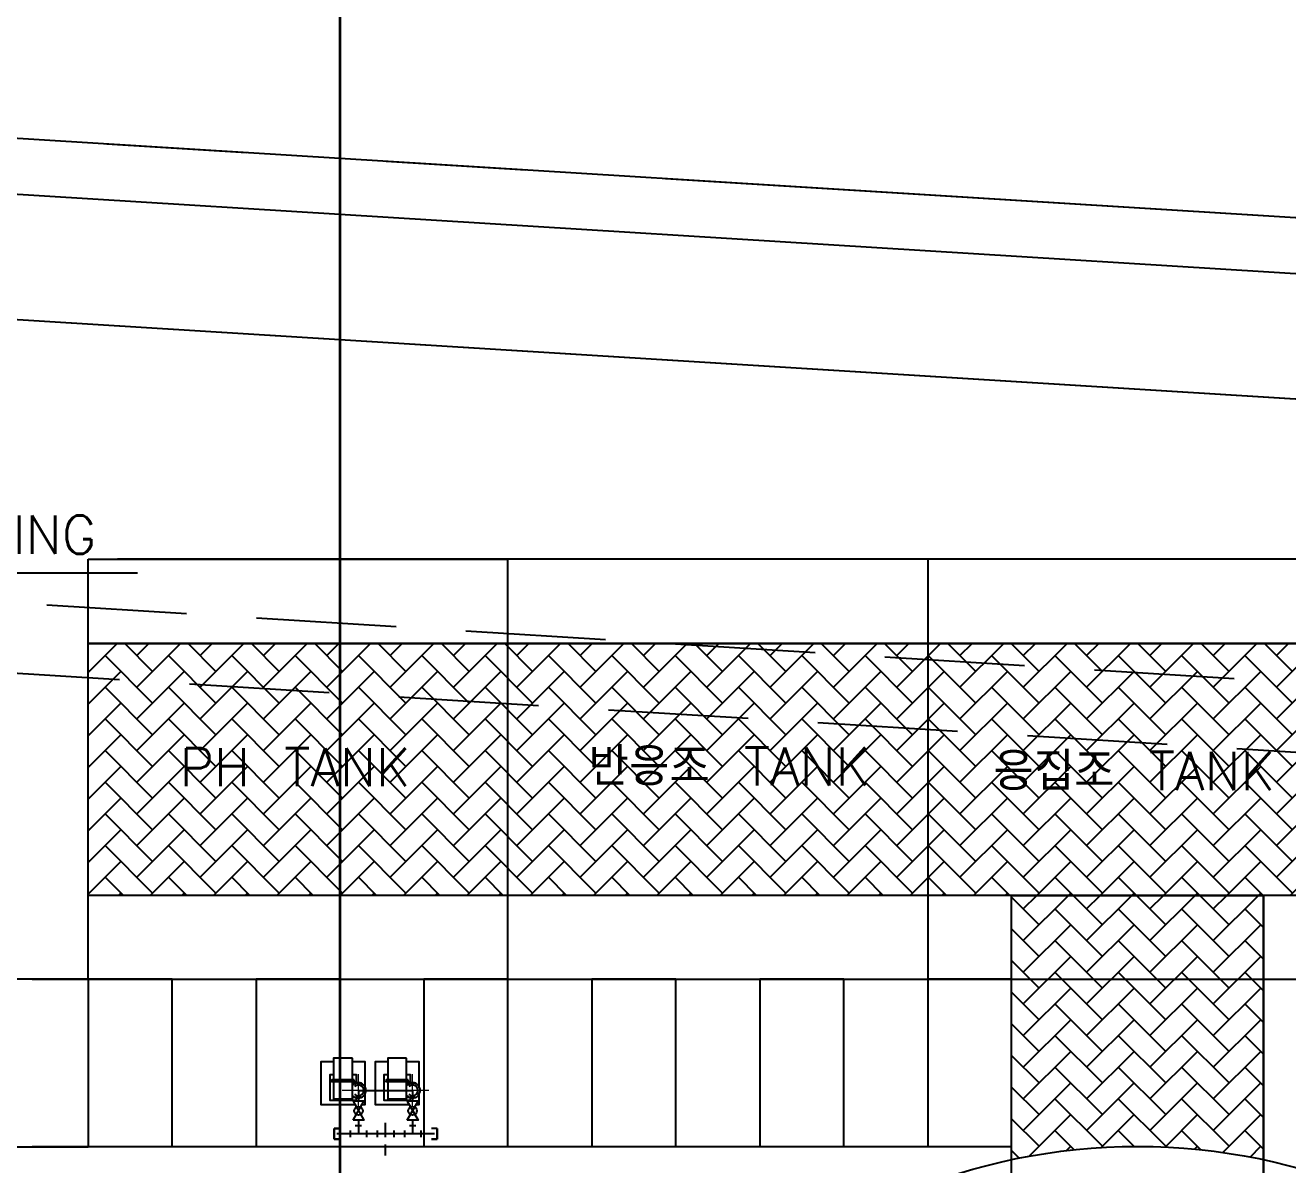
# Model space of a CAD drawing. Header units: millimetres. Extents: x 10462777 to 22643323, y 453826 to 1389191.
# Drawn here: x 11220856 to 11225368, y 625707 to 629779 of the extents above; entities that cross this region are included whole.
import ezdxf
from ezdxf.enums import TextEntityAlignment as Align

# ---------------------------------------------------------------- set-up
doc = ezdxf.new("R2010")
doc.units = ezdxf.units.MM
doc.header["$LTSCALE"] = 200
doc.header["$MEASUREMENT"] = 0
for name, pattern in [('CENTER', [2, 1.25, -0.25, 0.25, -0.25]), ('HIDDEN', [3.75, 2.5, -1.25]), ('PHANTOM', [2.5, 1.25, -0.25, 0.25, -0.25, 0.25, -0.25])]:
    doc.linetypes.add(name, pattern=pattern)
doc.layers.get('0').update_dxf_attribs({"linetype": 'CONTINUOUS'})
for name, color, linetype in [('C1', 7, 'CENTER'), ('DIM', 4, 'CONTINUOUS'), ('ext', 4, 'CONTINUOUS'), ('FONT', 2, 'CONTINUOUS'), ('P1', 4, 'CONTINUOUS'), ('panel', 4, 'CONTINUOUS'), ('기계배관', 6, 'CONTINUOUS'), ('기계장비', 3, 'CONTINUOUS'), ('대지경계', 2, 'CONTINUOUS'), ('맨홀', 3, 'CONTINUOUS'), ('배관_02', 6, 'CONTINUOUS')]:
    doc.layers.add(name, color=color, linetype=linetype)
doc.styles.add('GHS', font='txt.shx ', dxfattribs={"bigfont": ' whgtxt.shx'})
doc.styles.add('중고딕', font='txt.shx ', dxfattribs={"bigfont": ' whgtxt.shx'})
pattern_1 = [(45, (11210619.97, 611347.87), (9e-15, 113.13708), [240, -80]), (135, (11210676.54, 611404.435), (9e-15, 113.13708), [240, -80])]

msp = doc.modelspace()

# ---------------------------------------------------------------- hatches: boundary and pattern name
h = msp.add_hatch()
h.set_pattern_fill('AR-HBONE', color=0, scale=20, style=0)
h.set_pattern_definition(pattern_1)
h.paths.add_polyline_path([(11222581.10568, 627354.25753), (11221081.10568, 627447.11907), (11221081.10568, 626669.60098), (11222581.10568, 626669.60098)])
h.paths.add_polyline_path([(11222581.10568, 627569.60098), (11221081.10568, 627569.60098), (11221081.10568, 627447.11907), (11222581.10568, 627354.25753)])
h.paths.add_polyline_path([(11224081.10568, 627511.48758), (11223142.15151, 627569.60098), (11222581.10568, 627569.60098), (11222581.10568, 627354.25753), (11224081.10568, 627261.396)])
h.paths.add_polyline_path([(11224081.10568, 627261.396), (11222581.10568, 627354.25753), (11222581.10568, 626669.60098), (11224081.10568, 626669.60098)])
h.paths.add_polyline_path([(11224081.10568, 627569.60098), (11223142.15151, 627569.60098), (11224081.10568, 627511.48758)], flags=17)
h.paths.add_polyline_path([(11225581.10568, 627569.60098), (11224081.10568, 627569.60098), (11224081.10568, 627511.48758), (11225581.10568, 627418.65015)])
h.paths.add_polyline_path([(11225581.10568, 627418.65015), (11224081.10568, 627511.48758), (11224081.10568, 627261.396), (11225581.10568, 627168.53447)])
h.paths.add_polyline_path([(11225581.10568, 627119.60098), (11225581.10568, 627168.53447), (11224081.10568, 627261.396), (11224081.10568, 626669.60098), (11225581.10568, 626669.60098)])
h.paths.add_polyline_path([(11221362.48773, 627011.0685), (11222277.80552, 627011.0685), (11222277.80552, 627215.99871), (11221362.48773, 627215.99871)], flags=24)
h.paths.add_polyline_path([(11222756.03248, 626988.05794), (11223988.58372, 626988.05794), (11223988.58372, 627241.43632), (11222756.03248, 627241.43632)], flags=24)
h.paths.add_polyline_path([(11224202.52344, 626971.55023), (11225435.07468, 626971.55023), (11225435.07468, 627224.92861), (11224202.52344, 627224.92861)], flags=24)
h = msp.add_hatch()
h.set_pattern_fill('AR-HBONE', color=0, scale=20, style=0)
h.set_pattern_definition(pattern_1)
h.paths.add_polyline_path([(11225281.10568, 626669.60098), (11224381.10568, 626669.60098), (11224381.10568, 626370.60098), (11225281.10568, 626370.60098)])
h.paths.add_polyline_path([(11225281.10568, 626370.60098), (11224381.10568, 626370.60098), (11224381.10568, 625724.92318, -0.1058161393), (11225281.10568, 625724.92318)])
h.paths.add_polyline_path([(11225281.10568, 625622.40211, 0.1111111111), (11224381.10568, 625622.40211), (11224381.10568, 624330.23818), (11224967.63974, 624554.01007, 0.2842758329), (11224987.18579, 624550.26171), (11225027.12441, 624565.4988), (11225013.63837, 624600.84758), (11225020.70813, 624603.54478), (11225024.5966, 624593.35255), (11225095.61195, 624620.44578), (11225101.32115, 624605.48128, 0.4142125994), (11225125.73856, 624594.55002), (11225207.91037, 624625.8999, 0.4641518782), (11225217.47068, 624653.16868), (11225281.10568, 624677.44649), (11225281.10568, 624700.34873), (11225280.25911, 624702.56767), (11225281.10568, 624702.89066)])
h.paths.add_polyline_path([(11225206.52088, 624638.86757), (11225198.08789, 624635.65027), (11225195.84022, 624641.54174), (11225188.67233, 624638.8071), (11225182.96324, 624653.77141), (11225190.13113, 624656.50606), (11225187.88346, 624662.39751), (11225196.31649, 624665.61483, 0.3178433813), (11225187.85281, 624667.78516), (11225112.80009, 624639.15136, 0.3178373258), (11225107.93281, 624631.89523), (11225116.36567, 624635.1125), (11225118.61336, 624629.22105), (11225125.78124, 624631.95571), (11225131.49037, 624616.99141), (11225124.32248, 624614.25674), (11225126.57017, 624608.36528), (11225118.13731, 624605.14801, 0.3178371646), (11225126.60088, 624602.97781), (11225201.6536, 624631.61161, 0.317831109)], flags=16)
h.paths.add_polyline_path([(11225281.10568, 624388.91937), (11225212.30741, 624388.91937), (11225212.30741, 624456.84224), (11225281.10568, 624456.84224), (11225281.10568, 624674.07245), (11225218.84163, 624650.31747, -0.4142158386), (11225207.91037, 624625.8999), (11225125.73856, 624594.55002, -0.4142125992), (11225101.32115, 624605.48128), (11225098.46637, 624612.964), (11225027.45108, 624585.87056), (11225034.19416, 624568.196), (11224987.18579, 624550.26171, -0.2842758329), (11224967.63974, 624554.01007), (11224381.10568, 624330.23818), (11224381.10568, 624219.66337), (11224687.08283, 624219.66337), (11224687.08283, 624151.7405), (11224390.70937, 624151.7405), (11224703.34113, 623839.10874, -0.083444189), (11224781.19805, 623868.96807), (11224831.10568, 623918.8757), (11224881.01331, 623868.96807, -0.0834441891), (11224958.87024, 623839.10874), (11225093.61784, 623973.85634), (11224797.24438, 623973.85634), (11224797.24438, 624041.77921), (11225161.54071, 624041.77921), (11225281.10568, 624161.34418)])
h.paths.add_polyline_path([(11224584.53972, 623672.30974, -0.0834441891), (11224614.39905, 623750.16666), (11224381.10568, 623983.46003), (11224381.10568, 623301.57077), (11224401.21897, 623281.45748), (11224614.39905, 623494.63755, -0.0834441891), (11224584.53972, 623572.49448), (11224534.63209, 623622.40211)])
h.paths.add_polyline_path([(11225281.10568, 623943.23345), (11225260.99239, 623963.34674), (11225047.81231, 623750.16666, -0.0834441891), (11225077.67165, 623672.30974), (11225127.57928, 623622.40211), (11225077.67165, 623572.49448, -0.0834441891), (11225047.81231, 623494.63755), (11225281.10568, 623261.34418)])
h.paths.add_polyline_path([(11224975.12853, 623093.06372), (11225271.502, 623093.06372), (11224958.87024, 623405.69547, -0.083444189), (11224881.01331, 623375.83614), (11224831.10568, 623325.92851), (11224781.19805, 623375.83614, -0.0834441891), (11224703.34113, 623405.69547), (11224568.59353, 623270.94787), (11224864.96699, 623270.94787), (11224864.96699, 623203.025), (11224500.67066, 623203.025), (11224381.10568, 623083.46003), (11224381.10568, 622855.88484), (11224449.90396, 622855.88484), (11224449.90396, 622787.96197), (11224381.10568, 622787.96197), (11224381.10568, 622570.73176), (11224443.36973, 622594.48675, -0.4142158386), (11224454.30099, 622618.90432), (11224536.47281, 622650.25419, -0.4142135624), (11224560.89024, 622639.32288), (11224563.745, 622631.84021), (11224634.76028, 622658.93365), (11224628.0172, 622676.60821), (11224675.02558, 622694.5425, -0.2842758353), (11224694.57163, 622690.79414), (11225281.10568, 622914.56603), (11225281.10568, 623025.14085), (11224975.12853, 623025.14085)])
h.paths.add_polyline_path([(11225281.10568, 622914.56603), (11224694.57163, 622690.79414, 0.2842758353), (11224675.02558, 622694.5425), (11224635.08696, 622679.30541), (11224648.57299, 622643.95663), (11224641.50324, 622641.25943), (11224637.61476, 622651.45166), (11224566.59942, 622624.35844), (11224560.89024, 622639.32288, 0.4142135624), (11224536.47281, 622650.25419), (11224454.30099, 622618.90432, 0.4641518782), (11224444.74069, 622591.63553), (11224381.10568, 622567.35772), (11224381.10568, 622544.45548), (11224381.95225, 622542.23654), (11224381.10568, 622541.91355), (11224381.10568, 621622.40211, 0.1111111111), (11225281.10568, 621622.40211)])
h.paths.add_polyline_path([(11224554.27855, 622612.90899), (11224545.84569, 622609.69171), (11224543.59801, 622615.58317), (11224536.43012, 622612.8485), (11224530.721, 622627.8128), (11224537.88889, 622630.54747), (11224535.6412, 622636.43893), (11224544.07406, 622639.6562, 0.3178371646), (11224535.61049, 622641.82641), (11224460.55777, 622613.1926, 0.317831109), (11224455.69048, 622605.93664), (11224464.12347, 622609.15394), (11224466.37115, 622603.26247), (11224473.53904, 622605.99712), (11224479.24813, 622591.0328), (11224472.08023, 622588.29816), (11224474.3279, 622582.4067), (11224465.89487, 622579.18938, 0.3178433813), (11224474.35855, 622577.01905), (11224549.41128, 622605.65285, 0.3178373258)], flags=16)
h.paths.add_polyline_path([(11224154.20576, 621761.68553), (11225559.62439, 621761.68553), (11225559.62439, 622004.94529), (11224154.20576, 622004.94529)], flags=9)
h.paths.add_polyline_path([(11223855.15835, 621991.43835), (11225625.08677, 621991.43835), (11225625.08677, 622258.39057), (11223855.15835, 622258.39057)], flags=9)

# ---------------------------------------------------------------- linework, layer by layer
at = {"color": 30, "lineweight": 35, "ltscale": 10}
msp.add_line((11221981.60297, 622006.09283), (11221981.60297, 632418.41586), dxfattribs=at)
at = {"color": 3}
msp.add_line((11218131.32522, 628894.7293), (11248381.32522, 627017.50757), dxfattribs=at)
at = {"color": 0}
for p, q in [((11218132.2843, 628894.66979), (11248381.32522, 627017.50757)), ((11218132.2843, 628894.66979), (11248381.32522, 627017.50757)), ((11220369.23246, 627821.67304), (11221257.10956, 627821.67304)), ((11224381.10568, 626269.60098), (11224381.10568, 626669.60098)), ((11225281.10568, 625724.92318), (11225281.10568, 626669.60098)), ((11221081.10568, 626370.60098), (11220781.10568, 626370.60098)), ((11220881.10568, 626370.60098), (11224381.10568, 626370.60098)), ((11221081.10568, 626370.60098), (11225581.10568, 626370.60098)), ((11221381.10568, 626370.60098), (11221081.10568, 626370.60098)), ((11221081.10568, 626370.60098), (11221081.10568, 625770.60098)), ((11221381.10568, 625770.60098), (11221381.10568, 626370.60098)), ((11221981.10568, 626370.60098), (11221681.10568, 626370.60098)), ((11221681.10568, 626370.60098), (11221681.10568, 625770.60098)), ((11221981.10568, 625770.60098), (11221981.10568, 626370.60098)), ((11222581.10568, 626370.60098), (11222281.10568, 626370.60098)), ((11222281.10568, 626370.60098), (11222281.10568, 625770.60098)), ((11222581.10568, 625770.60098), (11222581.10568, 626370.60098)), ((11223181.10568, 626370.60098), (11222881.10568, 626370.60098)), ((11222881.10568, 626370.60098), (11222881.10568, 625770.60098)), ((11223181.10568, 625770.60098), (11223181.10568, 626370.60098)), ((11223781.10568, 626370.60098), (11223481.10568, 626370.60098)), ((11223481.10568, 626370.60098), (11223481.10568, 625770.60098)), ((11223781.10568, 625770.60098), (11223781.10568, 626370.60098)), ((11224381.10568, 626370.60098), (11224081.10568, 626370.60098)), ((11224081.10568, 626370.60098), (11224081.10568, 625770.60098)), ((11224381.10568, 621472.29722), (11224381.10568, 626269.60098)), ((11225281.10568, 621472.29722), (11225281.10568, 626269.60098)), ((11220781.10568, 625770.60098), (11221081.10568, 625770.60098)), ((11224381.10568, 625770.60098), (11220881.10568, 625770.60098)), ((11221681.10568, 625770.60098), (11221381.10568, 625770.60098)), ((11222281.10568, 625770.60098), (11221981.10568, 625770.60098)), ((11222881.10568, 625770.60098), (11222581.10568, 625770.60098)), ((11223481.10568, 625770.60098), (11223181.10568, 625770.60098)), ((11224081.10568, 625770.60098), (11223781.10568, 625770.60098))]:
    msp.add_line(p, q, dxfattribs=at)
at = {"color": 3, "linetype": 'HIDDEN'}
for p, q in [((11248381.32522, 626007.50757), (11218132.2843, 627879.66979)), ((11227930.58289, 627023.08376), (11220131.32522, 627505.91778))]:
    msp.add_line(p, q, dxfattribs=at)
at = {"color": 7}
for p, q in [((11221081.10568, 626570.60098), (11221081.10568, 627870.60098)), ((11221081.10568, 627870.60098), (11222581.10568, 627870.60098)), ((11225581.10568, 627870.60098), (11221185.52577, 627870.60098)), ((11222581.10568, 626370.60098), (11222581.10568, 627870.60098)), ((11224081.10568, 627870.60098), (11224081.10568, 626370.60098)), ((11221081.10568, 626669.60098), (11221081.10568, 627569.60098)), ((11221081.10568, 626669.60098), (11221081.10568, 627569.60098)), ((11227762.18015, 627569.60098), (11221081.10568, 627569.60098)), ((11221081.10568, 626369.60098), (11221081.10568, 627119.60098)), ((11221081.10568, 626369.60098), (11221081.10568, 626669.60098)), ((11221081.10568, 626369.60098), (11221081.10568, 626669.60098)), ((11227762.18015, 626669.60098), (11221081.10568, 626669.60098)), ((11225131.10568, 626669.60098), (11225131.10568, 626669.60098))]:
    msp.add_line(p, q, dxfattribs=at)
at = {"color": 0}
for points in [[(11221081.10568, 627569.60098), (11227762.18015, 627569.60098), (11227762.18015, 626669.60098), (11221081.10568, 626669.60098)], [(11221081.10568, 627569.60098), (11227762.18015, 627569.60098), (11227762.18015, 626669.60098), (11221081.10568, 626669.60098)], [(11224381.10568, 626669.60098), (11225281.10568, 626669.60098), (11225281.10568, 621472.29722), (11224381.10568, 621472.29722)]]:
    msp.add_lwpolyline(points, close=True, dxfattribs=at)
for points in [[(11222034.82221, 625921.06661), (11221914.26257, 625921.06661), (11221914.26257, 626076.10661), (11221958.33624, 626076.10661)], [(11222025.2289, 626076.10661), (11222069.30257, 626076.10661), (11222069.30257, 625921.06661), (11222058.82563, 625921.06661)], [(11222228.4174, 625921.06661), (11222107.85777, 625921.06661), (11222107.85777, 626076.10661), (11222151.93143, 626076.10661)], [(11222218.8241, 626076.10661), (11222262.89777, 626076.10661), (11222262.89777, 625981.76973)], [(11222262.89777, 625963.70751), (11222262.89777, 625921.06661), (11222252.42083, 625921.06661)]]:
    msp.add_lwpolyline(points)
at = {"color": 7}
msp.add_circle((11224831.10568, 623622.40211), 2150.13833, dxfattribs=at)
at = {"layer": 'C1', "color": 4, "lineweight": 15}
for p, q in [((11222046.61912, 625914.59862), (11222046.61912, 626030.87862)), ((11222240.41912, 625914.59862), (11222240.41912, 626030.87862)), ((11222104.75912, 625972.73862), (11221988.47912, 625972.73862)), ((11222298.55912, 625972.73862), (11222182.27912, 625972.73862))]:
    msp.add_line(p, q, dxfattribs=at)
at = {"layer": 'DIM', "color": 3}
for p, q in [((11222034.99112, 625847.15622), (11222058.24712, 625847.15622)), ((11222228.79112, 625847.15622), (11222252.04712, 625847.15622)), ((11222017.16152, 625829.32662), (11222017.16152, 625806.07062)), ((11222076.07672, 625829.32662), (11222076.07672, 625806.07062)), ((11222114.26632, 625829.32662), (11222114.26632, 625806.07062)), ((11222173.18152, 625829.32662), (11222173.18152, 625806.07062)), ((11222210.96152, 625829.32662), (11222210.96152, 625806.07062)), ((11222269.87672, 625829.32662), (11222269.87672, 625806.07062))]:
    msp.add_line(p, q, dxfattribs=at)
at = {"layer": 'ext', "color": 4}
for p, q in [((11365370.32523, 620401.20667), (11217401.99534, 629586.97728)), ((11365170.32523, 620213.23751), (11217573.36768, 629375.95359))]:
    msp.add_line(p, q, dxfattribs=at)
at = {"layer": 'P1'}
for p, q in [((11222143.72392, 625805.98424), (11222143.72392, 625856.98424)), ((11222143.72392, 625740.17862), (11222143.72392, 625778.93862))]:
    msp.add_line(p, q, dxfattribs=at)
at = {"layer": 'panel'}
msp.add_line((11218131.32522, 628894.7293), (11236331.32522, 627765.29341), dxfattribs=at)
msp.add_line((11218131.32522, 628894.7293), (11236331.32522, 627765.29341), dxfattribs=at)
at = {"layer": '기계배관', "color": 2}
for p, q in [((11222046.61912, 625972.73862), (11222240.41912, 625972.73862)), ((11222046.61912, 625866.14862), (11222046.61912, 625817.69862)), ((11222240.41912, 625866.14862), (11222240.41912, 625817.69862)), ((11222318.14392, 625817.69862), (11221969.30392, 625817.69862))]:
    msp.add_line(p, q, dxfattribs=at)
at = {"layer": '기계배관'}
for p, q in [((11222046.61912, 625972.73862), (11222046.61912, 625933.97862)), ((11222240.41912, 625972.73862), (11222240.41912, 625933.97862))]:
    msp.add_line(p, q, dxfattribs=at)
at = {"layer": '기계장비', "color": 7}
for p, q in [((11221978.99392, 625837.07862), (11221959.61392, 625837.07862)), ((11221959.61392, 625837.07862), (11221959.61392, 625798.31862)), ((11221959.61392, 625798.31862), (11221959.61392, 625837.07862)), ((11221959.61392, 625837.07862), (11221978.99392, 625837.07862)), ((11221959.61392, 625798.31862), (11221978.99392, 625798.31862)), ((11221978.99392, 625798.31862), (11221959.61392, 625798.31862)), ((11222327.83392, 625837.07862), (11222308.45392, 625837.07862)), ((11222327.83392, 625798.31862), (11222308.45392, 625798.31862)), ((11222308.45392, 625798.31862), (11222327.83392, 625798.31862)), ((11222327.83392, 625837.07862), (11222327.83392, 625798.31862)), ((11222327.83392, 625798.31862), (11222327.83392, 625837.07862))]:
    msp.add_line(p, q, dxfattribs=at)
for points in [[(11222027.44392, 625866.14862), (11222066.20392, 625933.97862), (11222027.44392, 625933.97862), (11222066.20392, 625866.14862)], [(11222221.03912, 625866.14862), (11222259.79912, 625933.97862), (11222221.03912, 625933.97862), (11222259.79912, 625866.14862)]]:
    msp.add_lwpolyline(points, close=True, dxfattribs=at)
for centre in [(11222046.82392, 625900.06362), (11222240.41912, 625900.06362)]:
    msp.add_circle(centre, 15.504, dxfattribs=at)
at = {"layer": '대지경계', "linetype": 'PHANTOM', "ltscale": 10}
msp.add_line((11365370.32523, 620401.20667), (11217401.99534, 629586.97728), dxfattribs=at)
at = {"layer": '맨홀', "color": 60}
for p, q in [((11222035.44029, 625998.17193), (11222025.2289, 625998.17193)), ((11222229.03548, 625998.17193), (11222218.8241, 625998.17193)), ((11222035.44029, 625947.30531), (11222025.2289, 625947.30531)), ((11222229.03548, 625947.30531), (11222218.8241, 625947.30531))]:
    msp.add_line(p, q, dxfattribs=at)
for points in [[(11222025.2289, 626088.33971), (11221958.33624, 626088.33971), (11221958.33624, 626011.0451), (11222025.2289, 626011.0451)], [(11222218.8241, 626088.33971), (11222151.93143, 626088.33971), (11222151.93143, 626011.0451), (11222218.8241, 626011.0451)], [(11222031.47247, 626011.0451), (11221952.09267, 626011.0451), (11221952.09267, 626007.03487), (11222031.47247, 626007.03487)], [(11222031.47247, 626003.02464), (11221952.09267, 626003.02464), (11221952.09267, 626007.03487), (11222031.47247, 626007.03487)], [(11222025.2289, 626003.02464), (11221958.33624, 626003.02464), (11221958.33624, 625942.4526), (11222025.2289, 625942.4526)], [(11222225.06766, 626011.0451), (11222145.68787, 626011.0451), (11222145.68787, 626007.03487), (11222225.06766, 626007.03487)], [(11222225.06766, 626003.02464), (11222145.68787, 626003.02464), (11222145.68787, 626007.03487), (11222225.06766, 626007.03487)], [(11222218.8241, 626003.02464), (11222151.93143, 626003.02464), (11222151.93143, 625942.4526), (11222218.8241, 625942.4526)]]:
    msp.add_lwpolyline(points, close=True, dxfattribs=at)
for points in [[(11222038.29457, 625947.30531), (11222038.29457, 625936.57061), (11221945.27057, 625936.57061), (11221945.27057, 626029.59461), (11221958.33624, 626029.59461)], [(11222025.2289, 626029.59461), (11222038.29457, 626029.59461), (11222038.29457, 625998.17193)], [(11222231.88977, 625947.30531), (11222231.88977, 625936.57061), (11222138.86577, 625936.57061), (11222138.86577, 626029.59461), (11222151.93143, 626029.59461)], [(11222218.8241, 626029.59461), (11222231.88977, 626029.59461), (11222231.88977, 625998.17193)], [(11222058.20756, 625994.12234), (11222058.20756, 625998.17193), (11222035.44029, 625998.17193), (11222035.44029, 625994.12234)], [(11222251.80275, 625994.12234), (11222251.80275, 625998.17193), (11222229.03548, 625998.17193), (11222229.03548, 625994.12234)], [(11222035.44029, 625951.3549), (11222035.44029, 625947.30531), (11222058.20756, 625947.30531), (11222058.20756, 625951.3549)], [(11222229.03548, 625951.3549), (11222229.03548, 625947.30531), (11222251.80275, 625947.30531), (11222251.80275, 625951.3549)]]:
    msp.add_lwpolyline(points, dxfattribs=at)
at = {"layer": '배관_02', "color": 3}
for centre, radius in [((11222046.61912, 625972.73862), 27.132), ((11222046.61912, 625972.73862), 19.38), ((11222240.41912, 625972.73862), 27.132), ((11222240.41912, 625972.73862), 19.38)]:
    msp.add_arc(centre, radius, 225.00000007, 134.99999993, dxfattribs=at)

# ---------------------------------------------------------------- texts
at = {"layer": 'FONT', "color": 7, "style": 'GHS'}
msp.add_text('     GRATING', height=136.6201378, dxfattribs=at).set_placement((11219704.18122, 627890.18394))
at = {"layer": 'FONT', "color": 7, "style": '중고딕'}
for s, p in [('PH TANK', (11221820.14663, 627018.49351)), ('반응조 TANK', (11223372.3081, 627021.00641)), ('응집조 TANK', (11224818.79906, 627004.4987))]:
    msp.add_text(s, height=136.620138, dxfattribs=at).set_placement(p, align=Align.BOTTOM_CENTER)

doc.saveas('drawing.dxf')
